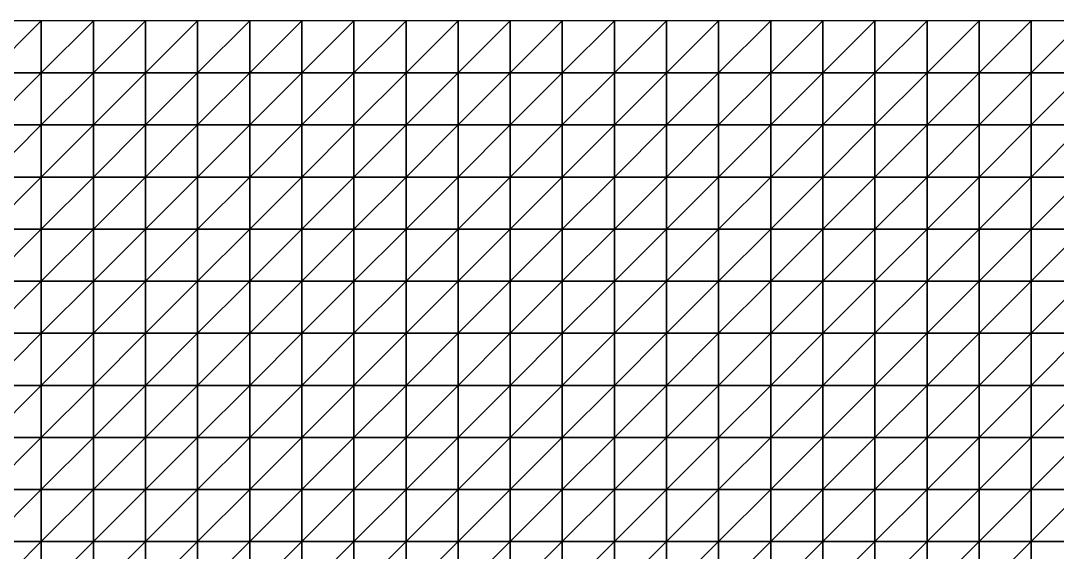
# Model space of a CAD drawing. Header units: metres. Extents: x 351000 to 353000, y 7455000 to 7457000.
# Drawn here: x 351490.1 to 351987.5, y 7456744.9 to 7457000 of the extents above; entities that cross this region are included whole.
import ezdxf

# ---------------------------------------------------------------- set-up
doc = ezdxf.new("R2010")
doc.units = ezdxf.units.M

msp = doc.modelspace()

# ---------------------------------------------------------------- linework, layer by layer
at = {"layer": 'TOP_OF_HYPOGENE_TOH'}
for points in [[(351475, 7456975, 1148.49), (351500, 7456975, 1150.7), (351500, 7457000, 1149.54)], [(351475, 7456975, 1148.49), (351500, 7457000, 1149.54), (351475, 7457000, 1145.45)], [(351500, 7456975, 1150.7), (351525, 7456975, 1149.95), (351525, 7457000, 1149.84)], [(351500, 7456975, 1150.7), (351525, 7457000, 1149.84), (351500, 7457000, 1149.54)], [(351525, 7456975, 1149.95), (351550, 7456975, 1147.81), (351550, 7457000, 1147.52)], [(351525, 7456975, 1149.95), (351550, 7457000, 1147.52), (351525, 7457000, 1149.84)], [(351550, 7456975, 1147.81), (351575, 7456975, 1146.69), (351575, 7457000, 1145.04)], [(351550, 7456975, 1147.81), (351575, 7457000, 1145.04), (351550, 7457000, 1147.52)], [(351575, 7456975, 1146.69), (351600, 7456975, 1148.72), (351600, 7457000, 1143.55)], [(351575, 7456975, 1146.69), (351600, 7457000, 1143.55), (351575, 7457000, 1145.04)], [(351600, 7456975, 1148.72), (351625, 7456975, 1151.19), (351625, 7457000, 1144.49)], [(351600, 7456975, 1148.72), (351625, 7457000, 1144.49), (351600, 7457000, 1143.55)], [(351625, 7456975, 1151.19), (351650, 7456975, 1157.07), (351650, 7457000, 1150.4)], [(351625, 7456975, 1151.19), (351650, 7457000, 1150.4), (351625, 7457000, 1144.49)], [(351650, 7456975, 1157.07), (351675, 7456975, 1163.49), (351675, 7457000, 1158.45)], [(351650, 7456975, 1157.07), (351675, 7457000, 1158.45), (351650, 7457000, 1150.4)], [(351675, 7456975, 1163.49), (351700, 7456975, 1165.49), (351700, 7457000, 1164.71)], [(351675, 7456975, 1163.49), (351700, 7457000, 1164.71), (351675, 7457000, 1158.45)], [(351700, 7456975, 1165.49), (351725, 7456975, 1162.76), (351725, 7457000, 1165.83)], [(351700, 7456975, 1165.49), (351725, 7457000, 1165.83), (351700, 7457000, 1164.71)], [(351725, 7456975, 1162.76), (351750, 7456975, 1152.12), (351750, 7457000, 1160.61)], [(351725, 7456975, 1162.76), (351750, 7457000, 1160.61), (351725, 7457000, 1165.83)], [(351750, 7456975, 1152.12), (351775, 7456975, 1136.84), (351775, 7457000, 1150.43)], [(351750, 7456975, 1152.12), (351775, 7457000, 1150.43), (351750, 7457000, 1160.61)], [(351775, 7456975, 1136.84), (351800, 7456975, 1121.3), (351800, 7457000, 1138.67)], [(351775, 7456975, 1136.84), (351800, 7457000, 1138.67), (351775, 7457000, 1150.43)], [(351800, 7456975, 1121.3), (351825, 7456975, 1110.13), (351825, 7457000, 1129.15)], [(351800, 7456975, 1121.3), (351825, 7457000, 1129.15), (351800, 7457000, 1138.67)], [(351825, 7456975, 1110.13), (351850, 7456975, 1106.28), (351850, 7457000, 1124.51)], [(351825, 7456975, 1110.13), (351850, 7457000, 1124.51), (351825, 7457000, 1129.15)], [(351850, 7456975, 1106.28), (351875, 7456975, 1110), (351875, 7457000, 1125.22)], [(351850, 7456975, 1106.28), (351875, 7457000, 1125.22), (351850, 7457000, 1124.51)], [(351875, 7456975, 1110), (351900, 7456975, 1118.84), (351900, 7457000, 1129.64)], [(351875, 7456975, 1110), (351900, 7457000, 1129.64), (351875, 7457000, 1125.22)], [(351900, 7456975, 1118.84), (351925, 7456975, 1129), (351925, 7457000, 1135.03)], [(351900, 7456975, 1118.84), (351925, 7457000, 1135.03), (351900, 7457000, 1129.64)], [(351925, 7456975, 1129), (351950, 7456975, 1137.01), (351950, 7457000, 1138.96)], [(351925, 7456975, 1129), (351950, 7457000, 1138.96), (351925, 7457000, 1135.03)], [(351950, 7456975, 1137.01), (351975, 7456975, 1141.24), (351975, 7457000, 1140.49)], [(351950, 7456975, 1137.01), (351975, 7457000, 1140.49), (351950, 7457000, 1138.96)], [(351975, 7456975, 1141.24), (352000, 7456975, 1142.36), (352000, 7457000, 1140.43)], [(351975, 7456975, 1141.24), (352000, 7457000, 1140.43), (351975, 7457000, 1140.49)], [(351475, 7456950, 1150.43), (351500, 7456950, 1151.26), (351500, 7456975, 1150.7)], [(351475, 7456950, 1150.43), (351500, 7456975, 1150.7), (351475, 7456975, 1148.49)], [(351500, 7456950, 1151.26), (351525, 7456950, 1149.63), (351525, 7456975, 1149.95)], [(351500, 7456950, 1151.26), (351525, 7456975, 1149.95), (351500, 7456975, 1150.7)], [(351525, 7456950, 1149.63), (351550, 7456950, 1147.29), (351550, 7456975, 1147.81)], [(351525, 7456950, 1149.63), (351550, 7456975, 1147.81), (351525, 7456975, 1149.95)], [(351550, 7456950, 1147.29), (351575, 7456950, 1146.63), (351575, 7456975, 1146.69)], [(351550, 7456950, 1147.29), (351575, 7456975, 1146.69), (351550, 7456975, 1147.81)], [(351575, 7456950, 1146.63), (351600, 7456950, 1149.45), (351600, 7456975, 1148.72)], [(351575, 7456950, 1146.63), (351600, 7456975, 1148.72), (351575, 7456975, 1146.69)], [(351600, 7456950, 1149.45), (351625, 7456950, 1153.45), (351625, 7456975, 1151.19)], [(351600, 7456950, 1149.45), (351625, 7456975, 1151.19), (351600, 7456975, 1148.72)], [(351625, 7456950, 1153.45), (351650, 7456950, 1158.33), (351650, 7456975, 1157.07)], [(351625, 7456950, 1153.45), (351650, 7456975, 1157.07), (351625, 7456975, 1151.19)], [(351650, 7456950, 1158.33), (351675, 7456950, 1162.52), (351675, 7456975, 1163.49)], [(351650, 7456950, 1158.33), (351675, 7456975, 1163.49), (351650, 7456975, 1157.07)], [(351675, 7456950, 1162.52), (351700, 7456950, 1160.32), (351700, 7456975, 1165.49)], [(351675, 7456950, 1162.52), (351700, 7456975, 1165.49), (351675, 7456975, 1163.49)], [(351700, 7456950, 1160.32), (351725, 7456950, 1154.81), (351725, 7456975, 1162.76)], [(351700, 7456950, 1160.32), (351725, 7456975, 1162.76), (351700, 7456975, 1165.49)], [(351725, 7456950, 1154.81), (351750, 7456950, 1140.51), (351750, 7456975, 1152.12)], [(351725, 7456950, 1154.81), (351750, 7456975, 1152.12), (351725, 7456975, 1162.76)], [(351750, 7456950, 1140.51), (351775, 7456950, 1122.35), (351775, 7456975, 1136.84)], [(351750, 7456950, 1140.51), (351775, 7456975, 1136.84), (351750, 7456975, 1152.12)], [(351775, 7456950, 1122.35), (351800, 7456950, 1105.26), (351800, 7456975, 1121.3)], [(351775, 7456950, 1122.35), (351800, 7456975, 1121.3), (351775, 7456975, 1136.84)], [(351800, 7456950, 1105.26), (351825, 7456950, 1094.2), (351825, 7456975, 1110.13)], [(351800, 7456950, 1105.26), (351825, 7456975, 1110.13), (351800, 7456975, 1121.3)], [(351825, 7456950, 1094.2), (351850, 7456950, 1092.12), (351850, 7456975, 1106.28)], [(351825, 7456950, 1094.2), (351850, 7456975, 1106.28), (351825, 7456975, 1110.13)], [(351850, 7456950, 1092.12), (351875, 7456950, 1098.86), (351875, 7456975, 1110)], [(351850, 7456950, 1092.12), (351875, 7456975, 1110), (351850, 7456975, 1106.28)], [(351875, 7456950, 1098.86), (351900, 7456950, 1111.35), (351900, 7456975, 1118.84)], [(351875, 7456950, 1098.86), (351900, 7456975, 1118.84), (351875, 7456975, 1110)], [(351900, 7456950, 1111.35), (351925, 7456950, 1124.99), (351925, 7456975, 1129)], [(351900, 7456950, 1111.35), (351925, 7456975, 1129), (351900, 7456975, 1118.84)], [(351925, 7456950, 1124.99), (351950, 7456950, 1135.69), (351950, 7456975, 1137.01)], [(351925, 7456950, 1124.99), (351950, 7456975, 1137.01), (351925, 7456975, 1129)], [(351950, 7456950, 1135.69), (351975, 7456950, 1141.48), (351975, 7456975, 1141.24)], [(351950, 7456950, 1135.69), (351975, 7456975, 1141.24), (351950, 7456975, 1137.01)], [(351975, 7456950, 1141.48), (352000, 7456950, 1143.15), (352000, 7456975, 1142.36)], [(351975, 7456950, 1141.48), (352000, 7456975, 1142.36), (351975, 7456975, 1141.24)], [(351475, 7456925, 1148.67), (351500, 7456925, 1148.98), (351500, 7456950, 1151.26)], [(351475, 7456925, 1148.67), (351500, 7456950, 1151.26), (351475, 7456950, 1150.43)], [(351500, 7456925, 1148.98), (351525, 7456925, 1147.15), (351525, 7456950, 1149.63)], [(351500, 7456925, 1148.98), (351525, 7456950, 1149.63), (351500, 7456950, 1151.26)], [(351525, 7456925, 1147.15), (351550, 7456925, 1144.77), (351550, 7456950, 1147.29)], [(351525, 7456925, 1147.15), (351550, 7456950, 1147.29), (351525, 7456950, 1149.63)], [(351550, 7456925, 1144.77), (351575, 7456925, 1144.12), (351575, 7456950, 1146.63)], [(351550, 7456925, 1144.77), (351575, 7456950, 1146.63), (351550, 7456950, 1147.29)], [(351575, 7456925, 1144.12), (351600, 7456925, 1146.94), (351600, 7456950, 1149.45)], [(351575, 7456925, 1144.12), (351600, 7456950, 1149.45), (351575, 7456950, 1146.63)], [(351600, 7456925, 1146.94), (351625, 7456925, 1150.78), (351625, 7456950, 1153.45)], [(351600, 7456925, 1146.94), (351625, 7456950, 1153.45), (351600, 7456950, 1149.45)], [(351625, 7456925, 1150.78), (351650, 7456925, 1154.47), (351650, 7456950, 1158.33)], [(351625, 7456925, 1150.78), (351650, 7456950, 1158.33), (351625, 7456950, 1153.45)], [(351650, 7456925, 1154.47), (351675, 7456925, 1156.87), (351675, 7456950, 1162.52)], [(351650, 7456925, 1154.47), (351675, 7456950, 1162.52), (351650, 7456950, 1158.33)], [(351675, 7456925, 1156.87), (351700, 7456925, 1153.81), (351700, 7456950, 1160.32)], [(351675, 7456925, 1156.87), (351700, 7456950, 1160.32), (351675, 7456950, 1162.52)], [(351700, 7456925, 1153.81), (351725, 7456925, 1145.5), (351725, 7456950, 1154.81)], [(351700, 7456925, 1153.81), (351725, 7456950, 1154.81), (351700, 7456950, 1160.32)], [(351725, 7456925, 1145.5), (351750, 7456925, 1130.18), (351750, 7456950, 1140.51)], [(351725, 7456925, 1145.5), (351750, 7456950, 1140.51), (351725, 7456950, 1154.81)], [(351750, 7456925, 1130.18), (351775, 7456925, 1111.89), (351775, 7456950, 1122.35)], [(351750, 7456925, 1130.18), (351775, 7456950, 1122.35), (351750, 7456950, 1140.51)], [(351775, 7456925, 1111.89), (351800, 7456925, 1095.62), (351800, 7456950, 1105.26)], [(351775, 7456925, 1111.89), (351800, 7456950, 1105.26), (351775, 7456950, 1122.35)], [(351800, 7456925, 1095.62), (351825, 7456925, 1086.14), (351825, 7456950, 1094.2)], [(351800, 7456925, 1095.62), (351825, 7456950, 1094.2), (351800, 7456950, 1105.26)], [(351825, 7456925, 1086.14), (351850, 7456925, 1086.14), (351850, 7456950, 1092.12)], [(351825, 7456925, 1086.14), (351850, 7456950, 1092.12), (351825, 7456950, 1094.2)], [(351850, 7456925, 1086.14), (351875, 7456925, 1095.06), (351875, 7456950, 1098.86)], [(351850, 7456925, 1086.14), (351875, 7456950, 1098.86), (351850, 7456950, 1092.12)], [(351875, 7456925, 1095.06), (351900, 7456925, 1109.43), (351900, 7456950, 1111.35)], [(351875, 7456925, 1095.06), (351900, 7456950, 1111.35), (351875, 7456950, 1098.86)], [(351900, 7456925, 1109.43), (351925, 7456925, 1124.33), (351925, 7456950, 1124.99)], [(351900, 7456925, 1109.43), (351925, 7456950, 1124.99), (351900, 7456950, 1111.35)], [(351925, 7456925, 1124.33), (351950, 7456925, 1135.49), (351950, 7456950, 1135.69)], [(351925, 7456925, 1124.33), (351950, 7456950, 1135.69), (351925, 7456950, 1124.99)], [(351950, 7456925, 1135.49), (351975, 7456925, 1141.03), (351975, 7456950, 1141.48)], [(351950, 7456925, 1135.49), (351975, 7456950, 1141.48), (351950, 7456950, 1135.69)], [(351975, 7456925, 1141.03), (352000, 7456925, 1142.06), (352000, 7456950, 1143.15)], [(351975, 7456925, 1141.03), (352000, 7456950, 1143.15), (351975, 7456950, 1141.48)], [(351475, 7456900, 1143.86), (351500, 7456900, 1144.82), (351500, 7456925, 1148.98)], [(351475, 7456900, 1143.86), (351500, 7456925, 1148.98), (351475, 7456925, 1148.67)], [(351500, 7456900, 1144.82), (351525, 7456900, 1143.81), (351525, 7456925, 1147.15)], [(351500, 7456900, 1144.82), (351525, 7456925, 1147.15), (351500, 7456925, 1148.98)], [(351525, 7456900, 1143.81), (351550, 7456900, 1141.94), (351550, 7456925, 1144.77)], [(351525, 7456900, 1143.81), (351550, 7456925, 1144.77), (351525, 7456925, 1147.15)], [(351550, 7456900, 1141.94), (351575, 7456900, 1141.25), (351575, 7456925, 1144.12)], [(351550, 7456900, 1141.94), (351575, 7456925, 1144.12), (351550, 7456925, 1144.77)], [(351575, 7456900, 1141.25), (351600, 7456900, 1143.41), (351600, 7456925, 1146.94)], [(351575, 7456900, 1141.25), (351600, 7456925, 1146.94), (351575, 7456925, 1144.12)], [(351600, 7456900, 1143.41), (351625, 7456900, 1144.69), (351625, 7456925, 1150.78)], [(351600, 7456900, 1143.41), (351625, 7456925, 1150.78), (351600, 7456925, 1146.94)], [(351625, 7456900, 1144.69), (351650, 7456900, 1147.3), (351650, 7456925, 1154.47)], [(351625, 7456900, 1144.69), (351650, 7456925, 1154.47), (351625, 7456925, 1150.78)], [(351650, 7456900, 1147.3), (351675, 7456900, 1148.7), (351675, 7456925, 1156.87)], [(351650, 7456900, 1147.3), (351675, 7456925, 1156.87), (351650, 7456925, 1154.47)], [(351675, 7456900, 1148.7), (351700, 7456900, 1146.04), (351700, 7456925, 1153.81)], [(351675, 7456900, 1148.7), (351700, 7456925, 1153.81), (351675, 7456925, 1156.87)], [(351700, 7456900, 1146.04), (351725, 7456900, 1137.59), (351725, 7456925, 1145.5)], [(351700, 7456900, 1146.04), (351725, 7456925, 1145.5), (351700, 7456925, 1153.81)], [(351725, 7456900, 1137.59), (351750, 7456900, 1123.93), (351750, 7456925, 1130.18)], [(351725, 7456900, 1137.59), (351750, 7456925, 1130.18), (351725, 7456925, 1145.5)], [(351750, 7456900, 1123.93), (351775, 7456900, 1108.06), (351775, 7456925, 1111.89)], [(351750, 7456900, 1123.93), (351775, 7456925, 1111.89), (351750, 7456925, 1130.18)], [(351775, 7456900, 1108.06), (351800, 7456900, 1094.5), (351800, 7456925, 1095.62)], [(351775, 7456900, 1108.06), (351800, 7456925, 1095.62), (351775, 7456925, 1111.89)], [(351800, 7456900, 1094.5), (351825, 7456900, 1087.5), (351825, 7456925, 1086.14)], [(351800, 7456900, 1094.5), (351825, 7456925, 1086.14), (351800, 7456925, 1095.62)], [(351825, 7456900, 1087.5), (351850, 7456900, 1089.26), (351850, 7456925, 1086.14)], [(351825, 7456900, 1087.5), (351850, 7456925, 1086.14), (351825, 7456925, 1086.14)], [(351850, 7456900, 1089.26), (351875, 7456900, 1098.98), (351875, 7456925, 1095.06)], [(351850, 7456900, 1089.26), (351875, 7456925, 1095.06), (351850, 7456925, 1086.14)], [(351875, 7456900, 1098.98), (351900, 7456900, 1113.08), (351900, 7456925, 1109.43)], [(351875, 7456900, 1098.98), (351900, 7456925, 1109.43), (351875, 7456925, 1095.06)], [(351900, 7456900, 1113.08), (351925, 7456900, 1126.78), (351925, 7456925, 1124.33)], [(351900, 7456900, 1113.08), (351925, 7456925, 1124.33), (351900, 7456925, 1109.43)], [(351925, 7456900, 1126.78), (351950, 7456900, 1136.13), (351950, 7456925, 1135.49)], [(351925, 7456900, 1126.78), (351950, 7456925, 1135.49), (351925, 7456925, 1124.33)], [(351950, 7456900, 1136.13), (351975, 7456900, 1139.65), (351975, 7456925, 1141.03)], [(351950, 7456900, 1136.13), (351975, 7456925, 1141.03), (351950, 7456925, 1135.49)], [(351975, 7456900, 1139.65), (352000, 7456900, 1138.88), (352000, 7456925, 1142.06)], [(351975, 7456900, 1139.65), (352000, 7456925, 1142.06), (351975, 7456925, 1141.03)], [(351475, 7456875, 1139.89), (351500, 7456875, 1142.63), (351500, 7456900, 1144.82)], [(351475, 7456875, 1139.89), (351500, 7456900, 1144.82), (351475, 7456900, 1143.86)], [(351500, 7456875, 1142.63), (351525, 7456875, 1143.38), (351525, 7456900, 1143.81)], [(351500, 7456875, 1142.63), (351525, 7456900, 1143.81), (351500, 7456900, 1144.82)], [(351525, 7456875, 1143.38), (351550, 7456875, 1142.51), (351550, 7456900, 1141.94)], [(351525, 7456875, 1143.38), (351550, 7456900, 1141.94), (351525, 7456900, 1143.81)], [(351550, 7456875, 1142.51), (351575, 7456875, 1139.7), (351575, 7456900, 1141.25)], [(351550, 7456875, 1142.51), (351575, 7456900, 1141.25), (351550, 7456900, 1141.94)], [(351575, 7456875, 1139.7), (351600, 7456875, 1137.8), (351600, 7456900, 1143.41)], [(351575, 7456875, 1139.7), (351600, 7456900, 1143.41), (351575, 7456900, 1141.25)], [(351600, 7456875, 1137.8), (351625, 7456875, 1137.77), (351625, 7456900, 1144.69)], [(351600, 7456875, 1137.8), (351625, 7456900, 1144.69), (351600, 7456900, 1143.41)], [(351625, 7456875, 1137.77), (351650, 7456875, 1139.1), (351650, 7456900, 1147.3)], [(351625, 7456875, 1137.77), (351650, 7456900, 1147.3), (351625, 7456900, 1144.69)], [(351650, 7456875, 1139.1), (351675, 7456875, 1139.97), (351675, 7456900, 1148.7)], [(351650, 7456875, 1139.1), (351675, 7456900, 1148.7), (351650, 7456900, 1147.3)], [(351675, 7456875, 1139.97), (351700, 7456875, 1138.08), (351700, 7456900, 1146.04)], [(351675, 7456875, 1139.97), (351700, 7456900, 1146.04), (351675, 7456900, 1148.7)], [(351700, 7456875, 1138.08), (351725, 7456875, 1131.9), (351725, 7456900, 1137.59)], [(351700, 7456875, 1138.08), (351725, 7456900, 1137.59), (351700, 7456900, 1146.04)], [(351725, 7456875, 1131.9), (351750, 7456875, 1121.74), (351750, 7456900, 1123.93)], [(351725, 7456875, 1131.9), (351750, 7456900, 1123.93), (351725, 7456900, 1137.59)], [(351750, 7456875, 1121.74), (351775, 7456875, 1109.93), (351775, 7456900, 1108.06)], [(351750, 7456875, 1121.74), (351775, 7456900, 1108.06), (351750, 7456900, 1123.93)], [(351775, 7456875, 1109.93), (351800, 7456875, 1100.14), (351800, 7456900, 1094.5)], [(351775, 7456875, 1109.93), (351800, 7456900, 1094.5), (351775, 7456900, 1108.06)], [(351800, 7456875, 1100.14), (351825, 7456875, 1095.82), (351825, 7456900, 1087.5)], [(351800, 7456875, 1100.14), (351825, 7456900, 1087.5), (351800, 7456900, 1094.5)], [(351825, 7456875, 1095.82), (351850, 7456875, 1098.68), (351850, 7456900, 1089.26)], [(351825, 7456875, 1095.82), (351850, 7456900, 1089.26), (351825, 7456900, 1087.5)], [(351850, 7456875, 1098.68), (351875, 7456875, 1107.79), (351875, 7456900, 1098.98)], [(351850, 7456875, 1098.68), (351875, 7456900, 1098.98), (351850, 7456900, 1089.26)], [(351875, 7456875, 1107.79), (351900, 7456875, 1119.86), (351900, 7456900, 1113.08)], [(351875, 7456875, 1107.79), (351900, 7456900, 1113.08), (351875, 7456900, 1098.98)], [(351900, 7456875, 1119.86), (351925, 7456875, 1130.65), (351925, 7456900, 1126.78)], [(351900, 7456875, 1119.86), (351925, 7456900, 1126.78), (351900, 7456900, 1113.08)], [(351925, 7456875, 1130.65), (351950, 7456875, 1136.8), (351950, 7456900, 1136.13)], [(351925, 7456875, 1130.65), (351950, 7456900, 1136.13), (351925, 7456900, 1126.78)], [(351950, 7456875, 1136.8), (351975, 7456875, 1137.42), (351975, 7456900, 1139.65)], [(351950, 7456875, 1136.8), (351975, 7456900, 1139.65), (351950, 7456900, 1136.13)], [(351975, 7456875, 1137.42), (352000, 7456875, 1134.43), (352000, 7456900, 1138.88)], [(351975, 7456875, 1137.42), (352000, 7456900, 1138.88), (351975, 7456900, 1139.65)], [(351475, 7456850, 1139.61), (351500, 7456850, 1143.47), (351500, 7456875, 1142.63)], [(351475, 7456850, 1139.61), (351500, 7456875, 1142.63), (351475, 7456875, 1139.89)], [(351500, 7456850, 1143.47), (351525, 7456850, 1144.36), (351525, 7456875, 1143.38)], [(351500, 7456850, 1143.47), (351525, 7456875, 1143.38), (351500, 7456875, 1142.63)], [(351525, 7456850, 1144.36), (351550, 7456850, 1142.27), (351550, 7456875, 1142.51)], [(351525, 7456850, 1144.36), (351550, 7456875, 1142.51), (351525, 7456875, 1143.38)], [(351550, 7456850, 1142.27), (351575, 7456850, 1138.41), (351575, 7456875, 1139.7)], [(351550, 7456850, 1142.27), (351575, 7456875, 1139.7), (351550, 7456875, 1142.51)], [(351575, 7456850, 1138.41), (351600, 7456850, 1134.6), (351600, 7456875, 1137.8)], [(351575, 7456850, 1138.41), (351600, 7456875, 1137.8), (351575, 7456875, 1139.7)], [(351600, 7456850, 1134.6), (351625, 7456850, 1132.23), (351625, 7456875, 1137.77)], [(351600, 7456850, 1134.6), (351625, 7456875, 1137.77), (351600, 7456875, 1137.8)], [(351625, 7456850, 1132.23), (351650, 7456850, 1131.62), (351650, 7456875, 1139.1)], [(351625, 7456850, 1132.23), (351650, 7456875, 1139.1), (351625, 7456875, 1137.77)], [(351650, 7456850, 1131.62), (351675, 7456850, 1131.74), (351675, 7456875, 1139.97)], [(351650, 7456850, 1131.62), (351675, 7456875, 1139.97), (351650, 7456875, 1139.1)], [(351675, 7456850, 1131.74), (351700, 7456850, 1130.86), (351700, 7456875, 1138.08)], [(351675, 7456850, 1131.74), (351700, 7456875, 1138.08), (351675, 7456875, 1139.97)], [(351700, 7456850, 1130.86), (351725, 7456850, 1127.51), (351725, 7456875, 1131.9)], [(351700, 7456850, 1130.86), (351725, 7456875, 1131.9), (351700, 7456875, 1138.08)], [(351725, 7456850, 1127.51), (351750, 7456850, 1121.49), (351750, 7456875, 1121.74)], [(351725, 7456850, 1127.51), (351750, 7456875, 1121.74), (351725, 7456875, 1131.9)], [(351750, 7456850, 1121.49), (351775, 7456850, 1114.22), (351775, 7456875, 1109.93)], [(351750, 7456850, 1121.49), (351775, 7456875, 1109.93), (351750, 7456875, 1121.74)], [(351775, 7456850, 1114.22), (351800, 7456850, 1108.31), (351800, 7456875, 1100.14)], [(351775, 7456850, 1114.22), (351800, 7456875, 1100.14), (351775, 7456875, 1109.93)], [(351800, 7456850, 1108.31), (351825, 7456850, 1106.34), (351825, 7456875, 1095.82)], [(351800, 7456850, 1108.31), (351825, 7456875, 1095.82), (351800, 7456875, 1100.14)], [(351825, 7456850, 1106.34), (351850, 7456850, 1109.59), (351850, 7456875, 1098.68)], [(351825, 7456850, 1106.34), (351850, 7456875, 1098.68), (351825, 7456875, 1095.82)], [(351850, 7456850, 1109.59), (351875, 7456850, 1117.22), (351875, 7456875, 1107.79)], [(351850, 7456850, 1109.59), (351875, 7456875, 1107.79), (351850, 7456875, 1098.68)], [(351875, 7456850, 1117.22), (351900, 7456850, 1126.52), (351900, 7456875, 1119.86)], [(351875, 7456850, 1117.22), (351900, 7456875, 1119.86), (351875, 7456875, 1107.79)], [(351900, 7456850, 1126.52), (351925, 7456850, 1133.99), (351925, 7456875, 1130.65)], [(351900, 7456850, 1126.52), (351925, 7456875, 1130.65), (351900, 7456875, 1119.86)], [(351925, 7456850, 1133.99), (351950, 7456850, 1137.04), (351950, 7456875, 1136.8)], [(351925, 7456850, 1133.99), (351950, 7456875, 1136.8), (351925, 7456875, 1130.65)], [(351950, 7456850, 1137.04), (351975, 7456850, 1135.26), (351975, 7456875, 1137.42)], [(351950, 7456850, 1137.04), (351975, 7456875, 1137.42), (351950, 7456875, 1136.8)], [(351975, 7456850, 1135.26), (352000, 7456850, 1130.81), (352000, 7456875, 1134.43)], [(351975, 7456850, 1135.26), (352000, 7456875, 1134.43), (351975, 7456875, 1137.42)], [(351475, 7456825, 1143.84), (351500, 7456825, 1149.01), (351500, 7456850, 1143.47)], [(351475, 7456825, 1143.84), (351500, 7456850, 1143.47), (351475, 7456850, 1139.61)], [(351500, 7456825, 1149.01), (351525, 7456825, 1150.25), (351525, 7456850, 1144.36)], [(351500, 7456825, 1149.01), (351525, 7456850, 1144.36), (351500, 7456850, 1143.47)], [(351525, 7456825, 1150.25), (351550, 7456825, 1147.3), (351550, 7456850, 1142.27)], [(351525, 7456825, 1150.25), (351550, 7456850, 1142.27), (351525, 7456850, 1144.36)], [(351550, 7456825, 1147.3), (351575, 7456825, 1141.35), (351575, 7456850, 1138.41)], [(351550, 7456825, 1147.3), (351575, 7456850, 1138.41), (351550, 7456850, 1142.27)], [(351575, 7456825, 1141.35), (351600, 7456825, 1134.51), (351600, 7456850, 1134.6)], [(351575, 7456825, 1141.35), (351600, 7456850, 1134.6), (351575, 7456850, 1138.41)], [(351600, 7456825, 1134.51), (351625, 7456825, 1128.87), (351625, 7456850, 1132.23)], [(351600, 7456825, 1134.51), (351625, 7456850, 1132.23), (351600, 7456850, 1134.6)], [(351625, 7456825, 1128.87), (351650, 7456825, 1125.58), (351650, 7456850, 1131.62)], [(351625, 7456825, 1128.87), (351650, 7456850, 1131.62), (351625, 7456850, 1132.23)], [(351650, 7456825, 1125.58), (351675, 7456825, 1124.44), (351675, 7456850, 1131.74)], [(351650, 7456825, 1125.58), (351675, 7456850, 1131.74), (351650, 7456850, 1131.62)], [(351675, 7456825, 1124.44), (351700, 7456825, 1124.19), (351700, 7456850, 1130.86)], [(351675, 7456825, 1124.44), (351700, 7456850, 1130.86), (351675, 7456850, 1131.74)], [(351700, 7456825, 1124.19), (351725, 7456825, 1123.34), (351725, 7456850, 1127.51)], [(351700, 7456825, 1124.19), (351725, 7456850, 1127.51), (351700, 7456850, 1130.86)], [(351725, 7456825, 1123.34), (351750, 7456825, 1121.09), (351750, 7456850, 1121.49)], [(351725, 7456825, 1123.34), (351750, 7456850, 1121.49), (351725, 7456850, 1127.51)], [(351750, 7456825, 1121.09), (351775, 7456825, 1117.88), (351775, 7456850, 1114.22)], [(351750, 7456825, 1121.09), (351775, 7456850, 1114.22), (351750, 7456850, 1121.49)], [(351775, 7456825, 1117.88), (351800, 7456825, 1115.26), (351800, 7456850, 1108.31)], [(351775, 7456825, 1117.88), (351800, 7456850, 1108.31), (351775, 7456850, 1114.22)], [(351800, 7456825, 1115.26), (351825, 7456825, 1115.03), (351825, 7456850, 1106.34)], [(351800, 7456825, 1115.26), (351825, 7456850, 1106.34), (351800, 7456850, 1108.31)], [(351825, 7456825, 1115.03), (351850, 7456825, 1118.19), (351850, 7456850, 1109.59)], [(351825, 7456825, 1115.03), (351850, 7456850, 1109.59), (351825, 7456850, 1106.34)], [(351850, 7456825, 1118.19), (351875, 7456825, 1124.21), (351875, 7456850, 1117.22)], [(351850, 7456825, 1118.19), (351875, 7456850, 1117.22), (351850, 7456850, 1109.59)], [(351875, 7456825, 1124.21), (351900, 7456825, 1131.07), (351900, 7456850, 1126.52)], [(351875, 7456825, 1124.21), (351900, 7456850, 1126.52), (351875, 7456850, 1117.22)], [(351900, 7456825, 1131.07), (351925, 7456825, 1136.13), (351925, 7456850, 1133.99)], [(351900, 7456825, 1131.07), (351925, 7456850, 1133.99), (351900, 7456850, 1126.52)], [(351925, 7456825, 1136.13), (351950, 7456825, 1137.47), (351950, 7456850, 1137.04)], [(351925, 7456825, 1136.13), (351950, 7456850, 1137.04), (351925, 7456850, 1133.99)], [(351950, 7456825, 1137.47), (351975, 7456825, 1134.98), (351975, 7456850, 1135.26)], [(351950, 7456825, 1137.47), (351975, 7456850, 1135.26), (351950, 7456850, 1137.04)], [(351975, 7456825, 1134.98), (352000, 7456825, 1130.69), (352000, 7456850, 1130.81)], [(351975, 7456825, 1134.98), (352000, 7456850, 1130.81), (351975, 7456850, 1135.26)], [(351475, 7456800, 1152.75), (351500, 7456800, 1158.48), (351500, 7456825, 1149.01)], [(351475, 7456800, 1152.75), (351500, 7456825, 1149.01), (351475, 7456825, 1143.84)], [(351500, 7456800, 1158.48), (351525, 7456800, 1159.5), (351525, 7456825, 1150.25)], [(351500, 7456800, 1158.48), (351525, 7456825, 1150.25), (351500, 7456825, 1149.01)], [(351525, 7456800, 1159.5), (351550, 7456800, 1155), (351550, 7456825, 1147.3)], [(351525, 7456800, 1159.5), (351550, 7456825, 1147.3), (351525, 7456825, 1150.25)], [(351550, 7456800, 1155), (351575, 7456800, 1146.43), (351575, 7456825, 1141.35)], [(351550, 7456800, 1155), (351575, 7456825, 1141.35), (351550, 7456825, 1147.3)], [(351575, 7456800, 1146.43), (351600, 7456800, 1136.29), (351600, 7456825, 1134.51)], [(351575, 7456800, 1146.43), (351600, 7456825, 1134.51), (351575, 7456825, 1141.35)], [(351600, 7456800, 1136.29), (351625, 7456800, 1127.25), (351625, 7456825, 1128.87)], [(351600, 7456800, 1136.29), (351625, 7456825, 1128.87), (351600, 7456825, 1134.51)], [(351625, 7456800, 1127.25), (351650, 7456800, 1121.21), (351650, 7456825, 1125.58)], [(351625, 7456800, 1127.25), (351650, 7456825, 1125.58), (351625, 7456825, 1128.87)], [(351650, 7456800, 1121.21), (351675, 7456800, 1118.65), (351675, 7456825, 1124.44)], [(351650, 7456800, 1121.21), (351675, 7456825, 1124.44), (351650, 7456825, 1125.58)], [(351675, 7456800, 1118.65), (351700, 7456800, 1118.68), (351700, 7456825, 1124.19)], [(351675, 7456800, 1118.65), (351700, 7456825, 1124.19), (351675, 7456825, 1124.44)], [(351700, 7456800, 1118.68), (351725, 7456800, 1119.72), (351725, 7456825, 1123.34)], [(351700, 7456800, 1118.68), (351725, 7456825, 1123.34), (351700, 7456825, 1124.19)], [(351725, 7456800, 1119.72), (351750, 7456800, 1120.41), (351750, 7456825, 1121.09)], [(351725, 7456800, 1119.72), (351750, 7456825, 1121.09), (351725, 7456825, 1123.34)], [(351750, 7456800, 1120.41), (351775, 7456800, 1120.32), (351775, 7456825, 1117.88)], [(351750, 7456800, 1120.41), (351775, 7456825, 1117.88), (351750, 7456825, 1121.09)], [(351775, 7456800, 1120.32), (351800, 7456800, 1120.1), (351800, 7456825, 1115.26)], [(351775, 7456800, 1120.32), (351800, 7456825, 1115.26), (351775, 7456825, 1117.88)], [(351800, 7456800, 1120.1), (351825, 7456800, 1120.96), (351825, 7456825, 1115.03)], [(351800, 7456800, 1120.1), (351825, 7456825, 1115.03), (351800, 7456825, 1115.26)], [(351825, 7456800, 1120.96), (351850, 7456800, 1123.83), (351850, 7456825, 1118.19)], [(351825, 7456800, 1120.96), (351850, 7456825, 1118.19), (351825, 7456825, 1115.03)], [(351850, 7456800, 1123.83), (351875, 7456800, 1128.6), (351875, 7456825, 1124.21)], [(351850, 7456800, 1123.83), (351875, 7456825, 1124.21), (351850, 7456825, 1118.19)], [(351875, 7456800, 1128.6), (351900, 7456800, 1133.02), (351900, 7456825, 1131.07)], [(351875, 7456800, 1128.6), (351900, 7456825, 1131.07), (351875, 7456825, 1124.21)], [(351900, 7456800, 1133.02), (351925, 7456800, 1135.94), (351925, 7456825, 1136.13)], [(351900, 7456800, 1133.02), (351925, 7456825, 1136.13), (351900, 7456825, 1131.07)], [(351925, 7456800, 1135.94), (351950, 7456800, 1138.41), (351950, 7456825, 1137.47)], [(351925, 7456800, 1135.94), (351950, 7456825, 1137.47), (351925, 7456825, 1136.13)], [(351950, 7456800, 1138.41), (351975, 7456800, 1138.45), (351975, 7456825, 1134.98)], [(351950, 7456800, 1138.41), (351975, 7456825, 1134.98), (351950, 7456825, 1137.47)], [(351975, 7456800, 1138.45), (352000, 7456800, 1135.96), (352000, 7456825, 1130.69)], [(351975, 7456800, 1138.45), (352000, 7456825, 1130.69), (351975, 7456825, 1134.98)], [(351475, 7456775, 1160.97), (351500, 7456775, 1164.47), (351500, 7456800, 1158.48)], [(351475, 7456775, 1160.97), (351500, 7456800, 1158.48), (351475, 7456800, 1152.75)], [(351500, 7456775, 1164.47), (351525, 7456775, 1164.85), (351525, 7456800, 1159.5)], [(351500, 7456775, 1164.47), (351525, 7456800, 1159.5), (351500, 7456800, 1158.48)], [(351525, 7456775, 1164.85), (351550, 7456775, 1158.09), (351550, 7456800, 1155)], [(351525, 7456775, 1164.85), (351550, 7456800, 1155), (351525, 7456800, 1159.5)], [(351550, 7456775, 1158.09), (351575, 7456775, 1149.42), (351575, 7456800, 1146.43)], [(351550, 7456775, 1158.09), (351575, 7456800, 1146.43), (351550, 7456800, 1155)], [(351575, 7456775, 1149.42), (351600, 7456775, 1137.96), (351600, 7456800, 1136.29)], [(351575, 7456775, 1149.42), (351600, 7456800, 1136.29), (351575, 7456800, 1146.43)], [(351600, 7456775, 1137.96), (351625, 7456775, 1126.73), (351625, 7456800, 1127.25)], [(351600, 7456775, 1137.96), (351625, 7456800, 1127.25), (351600, 7456800, 1136.29)], [(351625, 7456775, 1126.73), (351650, 7456775, 1119.02), (351650, 7456800, 1121.21)], [(351625, 7456775, 1126.73), (351650, 7456800, 1121.21), (351625, 7456800, 1127.25)], [(351650, 7456775, 1119.02), (351675, 7456775, 1115.74), (351675, 7456800, 1118.65)], [(351650, 7456775, 1119.02), (351675, 7456800, 1118.65), (351650, 7456800, 1121.21)], [(351675, 7456775, 1115.74), (351700, 7456775, 1116.22), (351700, 7456800, 1118.68)], [(351675, 7456775, 1115.74), (351700, 7456800, 1118.68), (351675, 7456800, 1118.65)], [(351700, 7456775, 1116.22), (351725, 7456775, 1118.78), (351725, 7456800, 1119.72)], [(351700, 7456775, 1116.22), (351725, 7456800, 1119.72), (351700, 7456800, 1118.68)], [(351725, 7456775, 1118.78), (351750, 7456775, 1121.62), (351750, 7456800, 1120.41)], [(351725, 7456775, 1118.78), (351750, 7456800, 1120.41), (351725, 7456800, 1119.72)], [(351750, 7456775, 1121.62), (351775, 7456775, 1123.67), (351775, 7456800, 1120.32)], [(351750, 7456775, 1121.62), (351775, 7456800, 1120.32), (351750, 7456800, 1120.41)], [(351775, 7456775, 1123.67), (351800, 7456775, 1124.95), (351800, 7456800, 1120.1)], [(351775, 7456775, 1123.67), (351800, 7456800, 1120.1), (351775, 7456800, 1120.32)], [(351800, 7456775, 1124.95), (351825, 7456775, 1126.33), (351825, 7456800, 1120.96)], [(351800, 7456775, 1124.95), (351825, 7456800, 1120.96), (351800, 7456800, 1120.1)], [(351825, 7456775, 1126.33), (351850, 7456775, 1128.79), (351850, 7456800, 1123.83)], [(351825, 7456775, 1126.33), (351850, 7456800, 1123.83), (351825, 7456800, 1120.96)], [(351850, 7456775, 1128.79), (351875, 7456775, 1129.47), (351875, 7456800, 1128.6)], [(351850, 7456775, 1128.79), (351875, 7456800, 1128.6), (351850, 7456800, 1123.83)], [(351875, 7456775, 1129.47), (351900, 7456775, 1131.21), (351900, 7456800, 1133.02)], [(351875, 7456775, 1129.47), (351900, 7456800, 1133.02), (351875, 7456800, 1128.6)], [(351900, 7456775, 1131.21), (351925, 7456775, 1135.3), (351925, 7456800, 1135.94)], [(351900, 7456775, 1131.21), (351925, 7456800, 1135.94), (351900, 7456800, 1133.02)], [(351925, 7456775, 1135.3), (351950, 7456775, 1140.45), (351950, 7456800, 1138.41)], [(351925, 7456775, 1135.3), (351950, 7456800, 1138.41), (351925, 7456800, 1135.94)], [(351950, 7456775, 1140.45), (351975, 7456775, 1145.56), (351975, 7456800, 1138.45)], [(351950, 7456775, 1140.45), (351975, 7456800, 1138.45), (351950, 7456800, 1138.41)], [(351975, 7456775, 1145.56), (352000, 7456775, 1146.55), (352000, 7456800, 1135.96)], [(351975, 7456775, 1145.56), (352000, 7456800, 1135.96), (351975, 7456800, 1138.45)], [(351475, 7456750, 1164.13), (351500, 7456750, 1166.29), (351500, 7456775, 1164.47)], [(351475, 7456750, 1164.13), (351500, 7456775, 1164.47), (351475, 7456775, 1160.97)], [(351500, 7456750, 1166.29), (351525, 7456750, 1166.12), (351525, 7456775, 1164.85)], [(351500, 7456750, 1166.29), (351525, 7456775, 1164.85), (351500, 7456775, 1164.47)], [(351525, 7456750, 1166.12), (351550, 7456750, 1161.36), (351550, 7456775, 1158.09)], [(351525, 7456750, 1166.12), (351550, 7456775, 1158.09), (351525, 7456775, 1164.85)], [(351550, 7456750, 1161.36), (351575, 7456750, 1151.05), (351575, 7456775, 1149.42)], [(351550, 7456750, 1161.36), (351575, 7456775, 1149.42), (351550, 7456775, 1158.09)], [(351575, 7456750, 1151.05), (351600, 7456750, 1138.57), (351600, 7456775, 1137.96)], [(351575, 7456750, 1151.05), (351600, 7456775, 1137.96), (351575, 7456775, 1149.42)], [(351600, 7456750, 1138.57), (351625, 7456750, 1127.48), (351625, 7456775, 1126.73)], [(351600, 7456750, 1138.57), (351625, 7456775, 1126.73), (351600, 7456775, 1137.96)], [(351625, 7456750, 1127.48), (351650, 7456750, 1120.14), (351650, 7456775, 1119.02)], [(351625, 7456750, 1127.48), (351650, 7456775, 1119.02), (351625, 7456775, 1126.73)], [(351650, 7456750, 1120.14), (351675, 7456750, 1117.54), (351675, 7456775, 1115.74)], [(351650, 7456750, 1120.14), (351675, 7456775, 1115.74), (351650, 7456775, 1119.02)], [(351675, 7456750, 1117.54), (351700, 7456750, 1119.11), (351700, 7456775, 1116.22)], [(351675, 7456750, 1117.54), (351700, 7456775, 1116.22), (351675, 7456775, 1115.74)], [(351700, 7456750, 1119.11), (351725, 7456750, 1123.11), (351725, 7456775, 1118.78)], [(351700, 7456750, 1119.11), (351725, 7456775, 1118.78), (351700, 7456775, 1116.22)], [(351725, 7456750, 1123.11), (351750, 7456750, 1127.51), (351750, 7456775, 1121.62)], [(351725, 7456750, 1123.11), (351750, 7456775, 1121.62), (351725, 7456775, 1118.78)], [(351750, 7456750, 1127.51), (351775, 7456750, 1130.86), (351775, 7456775, 1123.67)], [(351750, 7456750, 1127.51), (351775, 7456775, 1123.67), (351750, 7456775, 1121.62)], [(351775, 7456750, 1130.86), (351800, 7456750, 1132.85), (351800, 7456775, 1124.95)], [(351775, 7456750, 1130.86), (351800, 7456775, 1124.95), (351775, 7456775, 1123.67)], [(351800, 7456750, 1132.85), (351825, 7456750, 1134.21), (351825, 7456775, 1126.33)], [(351800, 7456750, 1132.85), (351825, 7456775, 1126.33), (351800, 7456775, 1124.95)], [(351825, 7456750, 1134.21), (351850, 7456750, 1134.54), (351850, 7456775, 1128.79)], [(351825, 7456750, 1134.21), (351850, 7456775, 1128.79), (351825, 7456775, 1126.33)], [(351850, 7456750, 1134.54), (351875, 7456750, 1133.81), (351875, 7456775, 1129.47)], [(351850, 7456750, 1134.54), (351875, 7456775, 1129.47), (351850, 7456775, 1128.79)], [(351875, 7456750, 1133.81), (351900, 7456750, 1136.2), (351900, 7456775, 1131.21)], [(351875, 7456750, 1133.81), (351900, 7456775, 1131.21), (351875, 7456775, 1129.47)], [(351900, 7456750, 1136.2), (351925, 7456750, 1141.51), (351925, 7456775, 1135.3)], [(351900, 7456750, 1136.2), (351925, 7456775, 1135.3), (351900, 7456775, 1131.21)], [(351925, 7456750, 1141.51), (351950, 7456750, 1148.66), (351950, 7456775, 1140.45)], [(351925, 7456750, 1141.51), (351950, 7456775, 1140.45), (351925, 7456775, 1135.3)], [(351950, 7456750, 1148.66), (351975, 7456750, 1156.31), (351975, 7456775, 1145.56)], [(351950, 7456750, 1148.66), (351975, 7456775, 1145.56), (351950, 7456775, 1140.45)], [(351975, 7456750, 1156.31), (352000, 7456750, 1160.22), (352000, 7456775, 1146.55)], [(351975, 7456750, 1156.31), (352000, 7456775, 1146.55), (351975, 7456775, 1145.56)], [(351475, 7456725, 1162.08), (351500, 7456725, 1163.12), (351500, 7456750, 1166.29)], [(351475, 7456725, 1162.08), (351500, 7456750, 1166.29), (351475, 7456750, 1164.13)], [(351500, 7456725, 1163.12), (351525, 7456725, 1163.27), (351525, 7456750, 1166.12)], [(351500, 7456725, 1163.12), (351525, 7456750, 1166.12), (351500, 7456750, 1166.29)], [(351525, 7456725, 1163.27), (351550, 7456725, 1157.79), (351550, 7456750, 1161.36)], [(351525, 7456725, 1163.27), (351550, 7456750, 1161.36), (351525, 7456750, 1166.12)], [(351550, 7456725, 1157.79), (351575, 7456725, 1148.82), (351575, 7456750, 1151.05)], [(351550, 7456725, 1157.79), (351575, 7456750, 1151.05), (351550, 7456750, 1161.36)], [(351575, 7456725, 1148.82), (351600, 7456725, 1138.93), (351600, 7456750, 1138.57)], [(351575, 7456725, 1148.82), (351600, 7456750, 1138.57), (351575, 7456750, 1151.05)], [(351600, 7456725, 1138.93), (351625, 7456725, 1130.58), (351625, 7456750, 1127.48)], [(351600, 7456725, 1138.93), (351625, 7456750, 1127.48), (351600, 7456750, 1138.57)], [(351625, 7456725, 1130.58), (351650, 7456725, 1125.73), (351650, 7456750, 1120.14)], [(351625, 7456725, 1130.58), (351650, 7456750, 1120.14), (351625, 7456750, 1127.48)], [(351650, 7456725, 1125.73), (351675, 7456725, 1125.2), (351675, 7456750, 1117.54)], [(351650, 7456725, 1125.73), (351675, 7456750, 1117.54), (351650, 7456750, 1120.14)], [(351675, 7456725, 1125.2), (351700, 7456725, 1128.41), (351700, 7456750, 1119.11)], [(351675, 7456725, 1125.2), (351700, 7456750, 1119.11), (351675, 7456750, 1117.54)], [(351700, 7456725, 1128.41), (351725, 7456725, 1133.69), (351725, 7456750, 1123.11)], [(351700, 7456725, 1128.41), (351725, 7456750, 1123.11), (351700, 7456750, 1119.11)], [(351725, 7456725, 1133.69), (351750, 7456725, 1139.03), (351750, 7456750, 1127.51)], [(351725, 7456725, 1133.69), (351750, 7456750, 1127.51), (351725, 7456750, 1123.11)], [(351750, 7456725, 1139.03), (351775, 7456725, 1142.92), (351775, 7456750, 1130.86)], [(351750, 7456725, 1139.03), (351775, 7456750, 1130.86), (351750, 7456750, 1127.51)], [(351775, 7456725, 1142.92), (351800, 7456725, 1144.95), (351800, 7456750, 1132.85)], [(351775, 7456725, 1142.92), (351800, 7456750, 1132.85), (351775, 7456750, 1130.86)], [(351800, 7456725, 1144.95), (351825, 7456725, 1145.87), (351825, 7456750, 1134.21)], [(351800, 7456725, 1144.95), (351825, 7456750, 1134.21), (351800, 7456750, 1132.85)], [(351825, 7456725, 1145.87), (351850, 7456725, 1144.48), (351850, 7456750, 1134.54)], [(351825, 7456725, 1145.87), (351850, 7456750, 1134.54), (351825, 7456750, 1134.21)], [(351850, 7456725, 1144.48), (351875, 7456725, 1144.41), (351875, 7456750, 1133.81)], [(351850, 7456725, 1144.48), (351875, 7456750, 1133.81), (351850, 7456750, 1134.54)], [(351875, 7456725, 1144.41), (351900, 7456725, 1147.3), (351900, 7456750, 1136.2)], [(351875, 7456725, 1144.41), (351900, 7456750, 1136.2), (351875, 7456750, 1133.81)], [(351900, 7456725, 1147.3), (351925, 7456725, 1153.05), (351925, 7456750, 1141.51)], [(351900, 7456725, 1147.3), (351925, 7456750, 1141.51), (351900, 7456750, 1136.2)], [(351925, 7456725, 1153.05), (351950, 7456725, 1160.64), (351950, 7456750, 1148.66)], [(351925, 7456725, 1153.05), (351950, 7456750, 1148.66), (351925, 7456750, 1141.51)], [(351950, 7456725, 1160.64), (351975, 7456725, 1168.59), (351975, 7456750, 1156.31)], [(351950, 7456725, 1160.64), (351975, 7456750, 1156.31), (351950, 7456750, 1148.66)], [(351975, 7456725, 1168.59), (352000, 7456725, 1173.7), (352000, 7456750, 1160.22)], [(351975, 7456725, 1168.59), (352000, 7456750, 1160.22), (351975, 7456750, 1156.31)]]:
    msp.add_3dface(points, dxfattribs=at)

doc.saveas('drawing.dxf')
